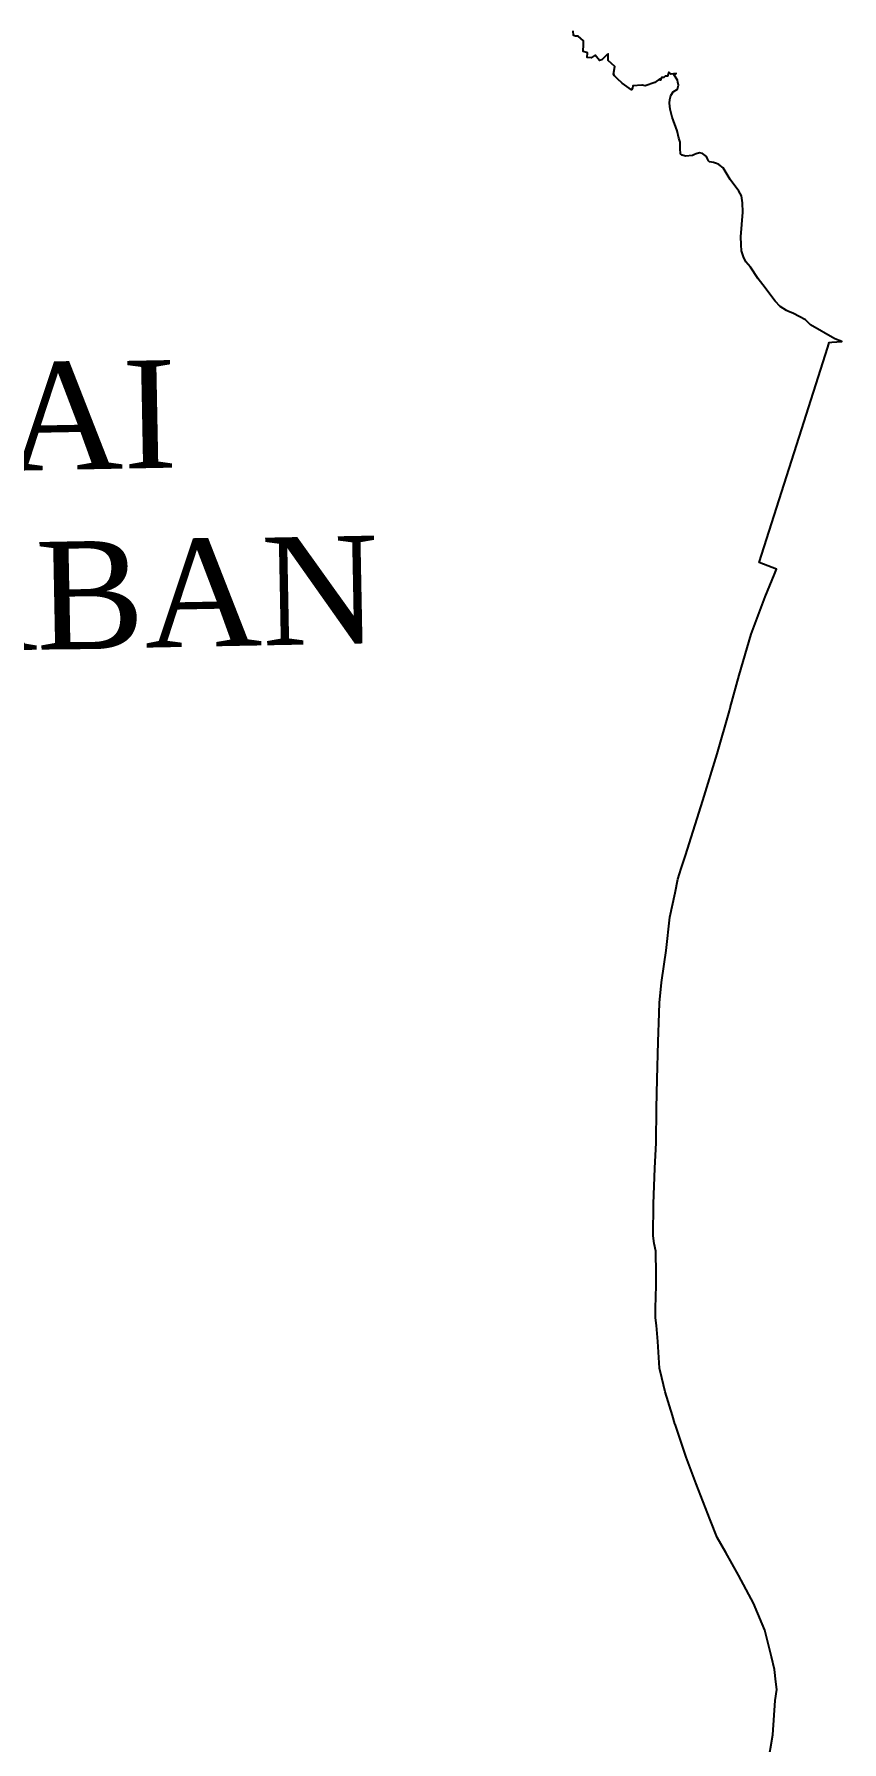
# Model space of a CAD drawing. Header units: metres. Extents: x 261539 to 287678, y 2086645 to 2213332.
# Drawn here: x 280170 to 287678, y 2106264 to 2122128 of the extents above; entities that cross this region are included whole.
import ezdxf

# ---------------------------------------------------------------- set-up
doc = ezdxf.new("R2010")
doc.units = ezdxf.units.M
doc.layers.add('DISTRICT BOUNDRY', color=86, linetype='Continuous')
doc.layers.add('TALUKA NAME', color=5, linetype='Continuous')
doc.styles.get("Standard").update_dxf_attribs({"font": 'arial.ttf'})

msp = doc.modelspace()

# ---------------------------------------------------------------- linework, layer by layer
at = {"layer": 'DISTRICT BOUNDRY'}
msp.add_polyline3d([(286990, 2106056, 0), (287037, 2106328, 0), (287058, 2106647, 0), (287073, 2106751, 0), (287065, 2106822, 0), (287052, 2106937, 0), (287024, 2107053, 0), (286963, 2107300, 0), (286872, 2107515, 0), (286859, 2107546, 0), (286716, 2107812, 0), (286599, 2108024, 0), (286519, 2108162, 0), (286452, 2108326, 0), (286324, 2108661, 0), (286229, 2108907, 0), (286127, 2109214, 0), (286126, 2109219, 0), (286102, 2109296, 0), (286036, 2109514, 0), (286003, 2109644, 0), (285984, 2109735, 0), (285966, 2109982, 0), (285955, 2110133, 0), (285945, 2110204, 0), (285944, 2110292, 0), (285953, 2110503, 0), (285951, 2110701, 0), (285950, 2110730, 0), (285947, 2110822, 0), (285933, 2110893, 0), (285925, 2110965, 0), (285926, 2111262, 0), (285940, 2111592, 0), (285953, 2111828, 0), (285954, 2112151, 0), (285962, 2112420, 0), (285969, 2112768, 0), (285979, 2113034, 0), (285983, 2113128, 0), (286000, 2113319, 0), (286003, 2113341, 0), (286046, 2113616, 0), (286078, 2113926, 0), (286127, 2114151, 0), (286153, 2114277, 0), (286185, 2114376, 0), (286224, 2114498, 0), (286386, 2115009, 0), (286518, 2115442, 0), (286632, 2115843, 0), (286640, 2115871, 0), (286723, 2116172, 0), (286836, 2116555, 0), (286965, 2116902, 0), (287052, 2117112, 0), (287071, 2117158, 0), (286909, 2117219, 0), (287280, 2118384, 0), (287547, 2119221, 0), (287561, 2119264, 0), (287583, 2119266, 0), (287678, 2119273, 0), (287612, 2119298, 0), (287386, 2119429, 0), (287386, 2119429, 0), (287339, 2119473, 0), (287280, 2119505, 0), (287227, 2119534, 0), (287176, 2119556, 0), (287162, 2119562, 0), (287105, 2119599, 0), (287059, 2119648, 0), (286942, 2119798, 0), (286901, 2119855, 0), (286828, 2119963, 0), (286786, 2120014, 0), (286763, 2120061, 0), (286745, 2120115, 0), (286742, 2120171, 0), (286742, 2120175, 0), (286739, 2120245, 0), (286758, 2120474, 0), (286755, 2120562, 0), (286745, 2120625, 0), (286720, 2120671, 0), (286638, 2120778, 0), (286573, 2120885, 0), (286533, 2120916, 0), (286528, 2120920, 0), (286511, 2120926, 0), (286485, 2120935, 0), (286448, 2120941, 0), (286437, 2120952, 0), (286434, 2120958, 0), (286428, 2120970, 0), (286419, 2120992, 0), (286382, 2121021, 0), (286355, 2121025, 0), (286324, 2121016, 0), (286309, 2121010, 0), (286290, 2121002, 0), (286225, 2120994, 0), (286193, 2121003, 0), (286177, 2121018, 0), (286177, 2121032, 0), (286176, 2121052, 0), (286176, 2121081, 0), (286176, 2121124, 0), (286162, 2121162, 0), (286147, 2121231, 0), (286101, 2121358, 0), (286082, 2121430, 0), (286077, 2121488, 0), (286079, 2121520, 0), (286089, 2121558, 0), (286109, 2121594, 0), (286151, 2121616, 0), (286150, 2121617, 0), (286159, 2121653, 0), (286153, 2121683, 0), (286150, 2121702, 0), (286115, 2121753, 0), (286136, 2121762, 0), (286112, 2121760, 0), (286091, 2121758, 0), (286068, 2121774, 0), (286058, 2121738, 0), (286035, 2121739, 0), (286022, 2121726, 0), (286001, 2121726, 0), (285991, 2121702, 0), (285990, 2121702, 0), (285990, 2121701, 0), (285985, 2121714, 0), (285938, 2121680, 0), (285848, 2121647, 0), (285824, 2121654, 0), (285817, 2121654, 0), (285736, 2121647, 0), (285731, 2121628, 0), (285721, 2121610, 0), (285636, 2121672, 0), (285593, 2121714, 0), (285564, 2121742, 0), (285555, 2121756, 0), (285567, 2121828, 0), (285506, 2121885, 0), (285505, 2121929, 0), (285505, 2121947, 0), (285497, 2121939, 0), (285446, 2121891, 0), (285425, 2121885, 0), (285383, 2121934, 0), (285346, 2121908, 0), (285309, 2121910, 0), (285312, 2121955, 0), (285272, 2121967, 0), (285277, 2122031, 0), (285276, 2122065, 0), (285226, 2122109, 0), (285202, 2122109, 0), (285184, 2122115, 0), (285179, 2122160, 0)], dxfattribs=at)

# ---------------------------------------------------------------- texts
at = {"layer": 'TALUKA NAME', "insert": (275108, 2118979), "char_height": 1000, "attachment_point": 1, "rotation": 1.1028}
msp.add_mtext_dynamic_manual_height_columns('{\\fTimes New Roman|b0|i0|c0|p18;MUMBAI  SUBURBAN\\fCalibri|b0|i0|c0|p34; }', width=7622.11, gutter_width=10178, heights=[0], dxfattribs=at)

doc.saveas('drawing.dxf')
